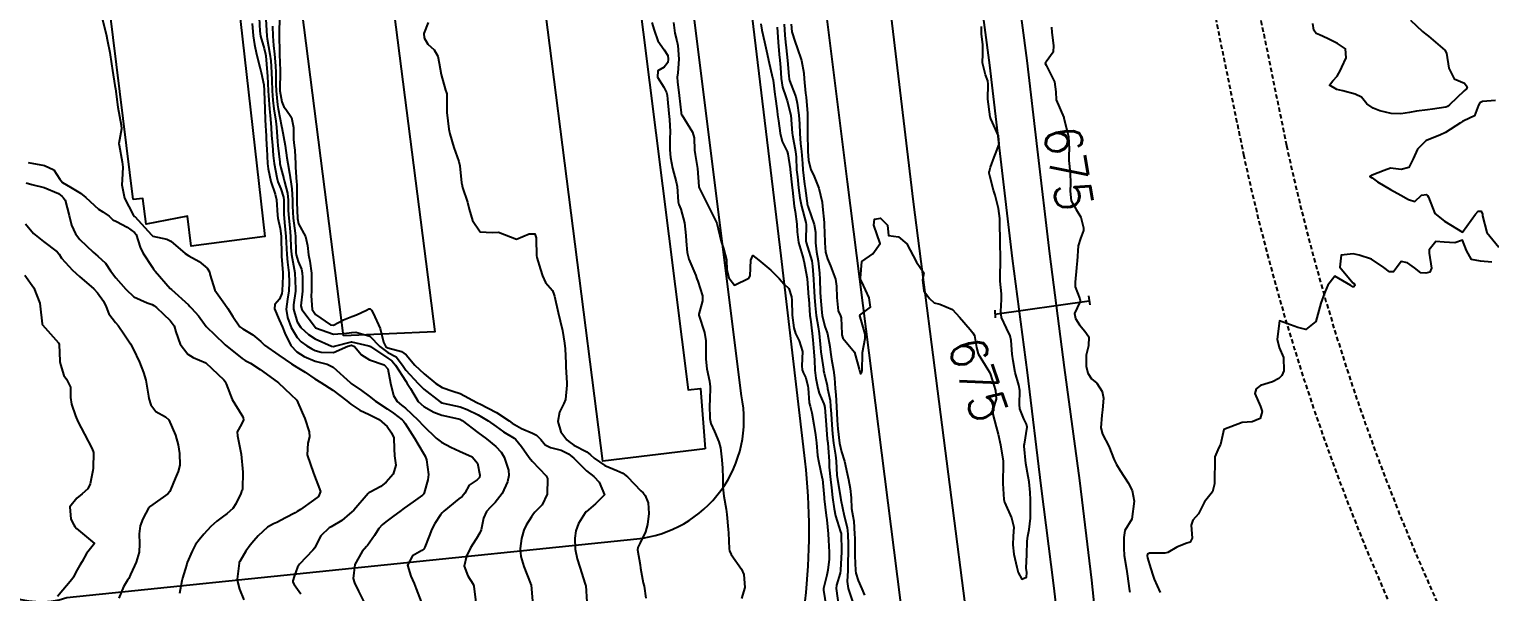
# Model space of a CAD drawing. Header units: metres. Extents: x 292545 to 299085, y 7450245 to 7463078.
# Drawn here: x 296102.1 to 296262.7, y 7455759 to 7455820.8 of the extents above; entities that cross this region are included whole.
import ezdxf
from ezdxf.enums import TextEntityAlignment as Align

# ---------------------------------------------------------------- set-up
doc = ezdxf.new("R2010")
doc.units = ezdxf.units.M
doc.linetypes.add('DASHED', pattern=[0.75, 0.5, -0.25])
for name, color, linetype in [('Cotas', 45, 'Continuous'), ('Curvas de Nivel 1m', 11, 'Continuous'), ('Curvas de Nivel 5m', 15, 'Continuous'), ('Edificações', 30, 'Continuous'), ('Linha Férrea', 20, 'Continuous'), ('Pórtico', 62, 'Continuous'), ('Vias Primárias', 230, 'Continuous'), ('Vias Secundárias', 230, 'DASHED')]:
    doc.layers.add(name, color=color, linetype=linetype)
doc.styles.add('Style-STANDARD', font='STANDARD.shx')

msp = doc.modelspace()

# ---------------------------------------------------------------- linework, layer by layer
at = {"layer": 'Curvas de Nivel 1m', "flags": 128}
for points, elevation in [([(296110.07, 7455822.17), (296110.53, 7455820.28), (296110.69, 7455819.51), (296110.93, 7455818.28), (296111.12, 7455817.03), (296111.24, 7455816.28), (296111.5, 7455814.63), (296111.55, 7455814.27), (296111.82, 7455812.27), (296112.17, 7455810.27), (296112.2, 7455809.86), (296111.94, 7455808.27), (296111.95, 7455808.09), (296112.29, 7455806.26), (296112.35, 7455805.66), (296112.29, 7455804.26), (296112.27, 7455803.72), (296112.55, 7455802.26), (296113.51, 7455800.43), (296113.66, 7455800.25), (296113.68, 7455800.23), (296115.5, 7455798.22), (296115.57, 7455798.14), (296115.65, 7455798.07), (296117.2, 7455797.76), (296117.65, 7455797.54), (296119.23, 7455796.18), (296119.63, 7455795.91), (296120.76, 7455795.29), (296121.62, 7455794.57), (296121.89, 7455794.15), (296121.97, 7455793.78), (296122.46, 7455792.14), (296123.57, 7455790.6), (296123.92, 7455790.13), (296124.45, 7455789.23), (296125.24, 7455788.11), (296125.54, 7455787.87), (296126.66, 7455787.23), (296127.52, 7455786.48), (296127.95, 7455786.08), (296129.5, 7455784.98), (296130.92, 7455784.05), (296131.49, 7455783.69), (296132.4, 7455783.11), (296133.47, 7455782.4), (296134.13, 7455782), (296135.45, 7455781.15), (296136.99, 7455779.97), (296137.44, 7455779.59), (296138.41, 7455778.93), (296139.43, 7455778.46), (296140.53, 7455777.93), (296141.41, 7455777.15), (296141.92, 7455776.44), (296142.16, 7455775.91), (296142.19, 7455774.71), (296142.22, 7455773.91), (296142.39, 7455772.88), (296142.1, 7455771.91), (296141.33, 7455771.04), (296140.72, 7455770.54), (296139.54, 7455769.94), (296139.4, 7455769.86), (296139.32, 7455769.79), (296137.75, 7455767.96), (296137.52, 7455767.74), (296137.3, 7455767.54), (296136.44, 7455766.83), (296135.27, 7455766.12), (296135.19, 7455766.08), (296135.05, 7455765.99), (296134.14, 7455765.13), (296133.56, 7455764.01), (296133.46, 7455763.8), (296133.25, 7455763.54), (296131.8, 7455762.03), (296131.58, 7455761.69), (296131.21, 7455760.64), (296131.07, 7455760.17), (296131.07, 7455760.04), (296131.2, 7455759.78), (296131.93, 7455758.76)], 687), ([(296126.57, 7455821.46), (296126.68, 7455820.09), (296126.84, 7455819.16), (296127.06, 7455818.09), (296127.46, 7455816.5), (296127.58, 7455816.08), (296127.85, 7455814.7), (296127.91, 7455814.08), (296127.91, 7455814.01), (296127.98, 7455812.08), (296127.98, 7455811.92), (296128.06, 7455810.08), (296128.07, 7455809.8), (296128.16, 7455808.08), (296128.18, 7455807.66), (296128.28, 7455806.07), (296128.34, 7455805.48), (296128.63, 7455804.07), (296129.1, 7455802.68), (296129.26, 7455802.06), (296129.35, 7455800.4), (296129.41, 7455800.06), (296129.67, 7455798.92), (296129.77, 7455798.06), (296129.77, 7455797.94), (296129.79, 7455796.06), (296129.8, 7455795.89), (296129.96, 7455794.06), (296129.97, 7455793.69), (296129.89, 7455792.06), (296129.85, 7455791.79), (296129.57, 7455791.14), (296129.08, 7455790.55), (296129.03, 7455790.07), (296129.55, 7455788.89), (296129.91, 7455788.06), (296130.18, 7455787.4), (296130.85, 7455786.05), (296131.51, 7455785.36), (296132.31, 7455784.84), (296133.5, 7455784.35), (296134.84, 7455784), (296135.49, 7455783.69), (296137.36, 7455781.97), (296137.46, 7455781.89), (296138.62, 7455781.12), (296139.45, 7455780.49), (296140.16, 7455779.93), (296141.43, 7455779.08), (296142.14, 7455778.62), (296143.07, 7455777.9), (296143.24, 7455777.72), (296143.41, 7455777.48), (296144.42, 7455775.88), (296145.38, 7455774.25), (296145.6, 7455773.87), (296145.76, 7455773.47), (296145.97, 7455771.86), (296145.9, 7455771.3), (296145.51, 7455769.87), (296145.45, 7455769.74), (296145.32, 7455769.61), (296144.3, 7455768.88), (296143.31, 7455768.17), (296143.15, 7455768.05), (296142.95, 7455767.9), (296142.01, 7455767.2), (296141.28, 7455766.67), (296140.87, 7455766.33), (296140.52, 7455765.93), (296140.03, 7455765.17), (296139.25, 7455764.07), (296139.15, 7455763.94), (296138.69, 7455763.39), (296137.86, 7455761.96), (296137.68, 7455760.44), (296137.82, 7455759.96), (296138.28, 7455759.04), (296138.81, 7455757.95)], 686), ([(296128.09, 7455821.93), (296128.19, 7455820.08), (296128.23, 7455819.76), (296128.53, 7455818.07), (296128.62, 7455817.34), (296128.7, 7455816.07), (296128.73, 7455815.21), (296128.78, 7455814.07), (296128.87, 7455813.04), (296128.97, 7455812.07), (296129.17, 7455810.71), (296129.25, 7455810.07), (296129.38, 7455808.47), (296129.42, 7455808.06), (296129.61, 7455806.2), (296129.63, 7455806.06), (296129.75, 7455805.59), (296130.06, 7455804.38), (296130.15, 7455804.05), (296130.47, 7455802.81), (296130.55, 7455802.05), (296130.55, 7455800.91), (296130.6, 7455800.05), (296130.72, 7455799), (296130.81, 7455798.05), (296130.85, 7455796.84), (296130.92, 7455796.05), (296131.2, 7455794.46), (296131.26, 7455794.04), (296131.36, 7455792.27), (296131.35, 7455792.04), (296131.11, 7455790.51), (296131.11, 7455790.04), (296131.54, 7455788.64), (296131.92, 7455788.03), (296132.77, 7455787.27), (296133.52, 7455786.8), (296135.29, 7455785.99), (296135.51, 7455785.95), (296135.65, 7455785.99), (296137.52, 7455786.45), (296139.42, 7455786.03), (296139.51, 7455785.98), (296139.58, 7455785.94), (296141.5, 7455784.65), (296141.95, 7455784.36), (296142.33, 7455783.91), (296143.47, 7455782.13), (296143.64, 7455781.89), (296144, 7455781.34), (296144.85, 7455779.88), (296145.44, 7455779.34), (296146.55, 7455778.74), (296147.42, 7455778.4), (296149.26, 7455777.98), (296149.41, 7455777.94), (296149.66, 7455777.82), (296151.4, 7455776.49), (296152.34, 7455775.79), (296153.38, 7455774.96), (296153.95, 7455774.34), (296154.29, 7455773.77), (296154.78, 7455772.33), (296154.82, 7455771.76), (296154.65, 7455771.08), (296154.06, 7455769.77), (296153.31, 7455768.78), (296152.8, 7455768.29), (296152.34, 7455767.79), (296152.02, 7455767.07), (296151.75, 7455765.8), (296151.63, 7455765.44), (296151.26, 7455764.84), (296150.83, 7455764.23), (296150.58, 7455763.81), (296150.14, 7455762.91), (296149.9, 7455761.81), (296150.3, 7455760.72), (296150.9, 7455759.8), (296150.97, 7455759.58), (296151.18, 7455757.8)], 684), ([(296128.83, 7455821.17), (296128.86, 7455820.07), (296128.94, 7455819.04), (296129.05, 7455818.07), (296129.14, 7455816.8), (296129.17, 7455816.07), (296129.18, 7455814.74), (296129.21, 7455814.07), (296129.36, 7455812.53), (296129.43, 7455812.06), (296129.8, 7455810.16), (296129.82, 7455810.08), (296129.83, 7455810.06), (296129.83, 7455810.03), (296130.2, 7455808.05), (296130.41, 7455806.7), (296130.51, 7455806.05), (296130.69, 7455804.99), (296130.84, 7455804.04), (296130.95, 7455803.28), (296131.02, 7455802.04), (296131.03, 7455801.37), (296131.1, 7455800.04), (296131.31, 7455798.39), (296131.35, 7455798.04), (296131.4, 7455796.28), (296131.42, 7455796.04), (296131.63, 7455795.3), (296132.01, 7455794.43), (296132.08, 7455794.03), (296132.1, 7455793.53), (296132.11, 7455792.03), (296131.95, 7455790.42), (296132.04, 7455790.03), (296133.53, 7455788.03), (296133.55, 7455788.01), (296135.53, 7455787.3), (296136.97, 7455787.41), (296137.53, 7455787.5), (296137.97, 7455787.51), (296139.52, 7455787.07), (296140.62, 7455785.93), (296141.51, 7455785.29), (296142.41, 7455784.81), (296143.12, 7455783.9), (296143.48, 7455783.35), (296144.83, 7455781.88), (296145.46, 7455781.25), (296147.25, 7455779.85), (296147.44, 7455779.75), (296147.58, 7455779.71), (296149.44, 7455779.3), (296150.22, 7455779.02), (296151.42, 7455778.44), (296152.53, 7455777.79), (296153.41, 7455777.15), (296154.2, 7455776.57), (296155.39, 7455775.87), (296155.55, 7455775.75), (296156.18, 7455774.94), (296157.03, 7455773.73), (296157.37, 7455773.32), (296158.91, 7455771.71), (296159.06, 7455771.43), (296159.03, 7455769.71), (296158.47, 7455768.55), (296157.68, 7455767.73), (296157.5, 7455767.53), (296157.3, 7455767.22), (296156.71, 7455766.3), (296156.44, 7455765.74), (296156.19, 7455764.82), (296156.06, 7455763.74), (296156.14, 7455762.84), (296156.46, 7455761.74), (296157.2, 7455759.88), (296157.25, 7455759.77), (296157.26, 7455759.73), (296157.42, 7455757.96)], 683), ([(296129.57, 7455822.06), (296129.54, 7455820.45), (296129.55, 7455820.06), (296129.58, 7455818.38), (296129.59, 7455818.06), (296129.65, 7455816.29), (296129.65, 7455816.06), (296129.62, 7455814.29), (296129.63, 7455814.06), (296129.83, 7455812.86), (296130.06, 7455812.29), (296130.28, 7455812.05), (296130.91, 7455811.14), (296131.12, 7455810.04), (296131.14, 7455808.69), (296131.21, 7455808.04), (296131.27, 7455807.54), (296131.34, 7455806.04), (296131.36, 7455805.65), (296131.47, 7455804.03), (296131.48, 7455803.79), (296131.5, 7455802.03), (296131.5, 7455801.83), (296131.56, 7455800.03), (296131.67, 7455799.42), (296132.43, 7455798.03), (296132.67, 7455797.05), (296132.78, 7455796.02), (296132.93, 7455795.33), (296133.09, 7455794.02), (296133.1, 7455792.5), (296133.09, 7455792.02), (296133.06, 7455791.5), (296133.19, 7455790.02), (296133.55, 7455789.45), (296135.19, 7455788.34), (296135.54, 7455788.28), (296136.64, 7455788.88), (296137.55, 7455789.26), (296138.07, 7455789.44), (296139.17, 7455789.94), (296139.42, 7455790.09), (296139.56, 7455790.08), (296139.7, 7455789.94), (296139.88, 7455789.61), (296140.64, 7455787.93), (296141.02, 7455786.43), (296141.27, 7455785.92), (296141.51, 7455785.78), (296142.99, 7455785.38), (296143.5, 7455785.03), (296144.47, 7455783.88), (296145.48, 7455782.95), (296146.79, 7455781.86), (296147.46, 7455781.45), (296148.66, 7455781.04), (296149.45, 7455780.76), (296151.29, 7455779.8), (296151.44, 7455779.72), (296151.6, 7455779.64), (296153.43, 7455778.7), (296154.84, 7455777.76), (296155.17, 7455777.52), (296155.41, 7455777.37), (296156.21, 7455776.94), (296157.4, 7455776.4), (296157.85, 7455776.18), (296158.31, 7455775.72), (296158.81, 7455775.13), (296159.38, 7455774.83), (296160.54, 7455774.53), (296161.38, 7455774.13), (296161.94, 7455773.67), (296163.35, 7455772.28), (296164.15, 7455771.65), (296164.72, 7455771.02), (296165.32, 7455769.63), (296164.32, 7455768.63), (296163.29, 7455767.77), (296163.24, 7455767.72), (296163.19, 7455767.66), (296162.48, 7455766.47), (296162.16, 7455765.67), (296162.06, 7455764.88), (296162.1, 7455763.67), (296162.31, 7455762.6), (296162.6, 7455761.67), (296163.2, 7455759.83), (296163.25, 7455759.7), (296163.26, 7455759.66), (296163.37, 7455757.85)], 682), ([(296145.94, 7455821.57), (296145.45, 7455820.35), (296145.5, 7455819.87), (296145.91, 7455819.19), (296146.6, 7455818.56), (296146.98, 7455817.85), (296147.13, 7455817.09), (296147.35, 7455815.85), (296147.85, 7455814.11), (296147.94, 7455813.84), (296147.97, 7455813.71), (296147.98, 7455811.84), (296148, 7455811.66), (296148.21, 7455809.84), (296148.3, 7455809.33), (296148.75, 7455807.83), (296149.29, 7455806.3), (296149.4, 7455805.82), (296149.6, 7455803.95), (296149.62, 7455803.82), (296149.72, 7455803.43), (296150.27, 7455801.81), (296150.45, 7455801.06), (296150.82, 7455799.81), (296151.66, 7455798.54), (296152.96, 7455798.49), (296153.66, 7455798.5), (296155.65, 7455797.75), (296157.04, 7455798.35), (296157.66, 7455798.35), (296157.81, 7455797.88), (296157.82, 7455797.73), (296157.86, 7455795.95), (296157.88, 7455795.73), (296158.3, 7455794.4), (296158.51, 7455793.72), (296158.85, 7455792.97), (296159.59, 7455792.12), (296159.76, 7455791.7), (296159.81, 7455791.47), (296160.22, 7455789.69), (296160.46, 7455788.78), (296160.71, 7455787.69), (296160.91, 7455786.3), (296160.98, 7455785.69), (296161.07, 7455784.11), (296161.08, 7455783.68), (296161.19, 7455781.96), (296161.19, 7455781.68), (296161.03, 7455780.11), (296160.86, 7455779.69), (296160.37, 7455778.74), (296160.2, 7455777.69), (296160.52, 7455776.57), (296161.17, 7455775.68), (296161.39, 7455775.49), (296161.95, 7455775.11), (296163.38, 7455774.35), (296163.77, 7455774.05), (296164.17, 7455773.65), (296165.36, 7455772.87), (296166.67, 7455772.3), (296167.35, 7455772.02), (296167.85, 7455771.6), (296169.33, 7455770.08), (296169.59, 7455769.85), (296169.81, 7455769.58), (296170.14, 7455768.75), (296170.21, 7455767.58), (296170.06, 7455766.36), (296169.83, 7455765.58), (296169.26, 7455764.36), (296169, 7455763.85), (296168.96, 7455763.59), (296169.23, 7455761.93), (296169.29, 7455761.59), (296169.59, 7455759.96), (296169.67, 7455759.58), (296169.88, 7455758.27)], 681), ([(296172.91, 7455821.55), (296173.06, 7455820.41), (296173.27, 7455819.54), (296173.4, 7455819.03), (296173.51, 7455817.54), (296173.39, 7455816.02), (296173.33, 7455815.54), (296173.36, 7455815.04), (296173.55, 7455813.54), (296173.75, 7455811.62), (296173.76, 7455811.54), (296173.82, 7455811.4), (296175, 7455809.52), (296175.17, 7455808.9), (296175.22, 7455807.52), (296175.29, 7455807.04), (296175.54, 7455805.51), (296175.7, 7455803.54), (296175.7, 7455803.51), (296175.7, 7455803.49), (296175.72, 7455803.38), (296176.67, 7455801.5), (296177.67, 7455799.49), (296178.14, 7455797.49), (296178.41, 7455796.71), (296178.73, 7455795.48), (296178.78, 7455794.32), (296178.98, 7455793.48), (296179.6, 7455792.68), (296181.21, 7455793.45), (296181.35, 7455793.7), (296181.4, 7455795.44), (296181.64, 7455795.94), (296182.3, 7455795.43), (296183.62, 7455794.35), (296184.54, 7455793.41), (296185.04, 7455792.84), (296185.59, 7455792.33), (296185.88, 7455791.39), (296185.92, 7455791.04), (296185.97, 7455789.39), (296186.13, 7455787.98), (296186.32, 7455787.39), (296186.71, 7455786.57), (296187.09, 7455785.38), (296187.03, 7455783.83), (296187.04, 7455783.38), (296187.18, 7455783.08), (296187.47, 7455782.5), (296187.68, 7455781.58), (296187.71, 7455781.37), (296187.84, 7455779.76), (296187.93, 7455779.37), (296188.13, 7455778.66), (296188.33, 7455777.36), (296188.51, 7455776.25), (296188.63, 7455775.36), (296188.76, 7455773.97), (296188.85, 7455773.36), (296189.27, 7455771.43), (296189.28, 7455771.35), (296189.34, 7455770.94), (296189.47, 7455769.35), (296189.49, 7455769.18), (296189.69, 7455767.35), (296189.76, 7455766.88), (296189.9, 7455765.34), (296189.94, 7455764.67), (296190.03, 7455763.34), (296190.01, 7455762.57), (296189.87, 7455761.34), (296189.76, 7455760.8), (296189.42, 7455759.35), (296189.41, 7455759.14), (296189.68, 7455757.34)], 679), ([(296182.53, 7455821.43), (296182.63, 7455820.74), (296182.9, 7455819.43), (296183.2, 7455818.13), (296183.37, 7455817.43), (296183.81, 7455815.47), (296183.83, 7455815.42), (296183.86, 7455815.23), (296184.07, 7455813.65), (296184.1, 7455813.42), (296184.29, 7455811.87), (296184.36, 7455811.41), (296184.47, 7455810.76), (296184.62, 7455809.41), (296184.86, 7455808.48), (296185.39, 7455807.4), (296185.49, 7455807.11), (296185.74, 7455805.49), (296185.75, 7455805.39), (296185.96, 7455803.39), (296185.98, 7455803.13), (296186.18, 7455801.39), (296186.28, 7455800.8), (296186.47, 7455799.38), (296186.51, 7455798.54), (296186.67, 7455797.38), (296187.11, 7455795.9), (296187.25, 7455795.37), (296187.6, 7455793.43), (296187.61, 7455793.37), (296187.76, 7455791.37), (296187.78, 7455791.17), (296187.91, 7455789.37), (296187.96, 7455788.95), (296188.16, 7455787.36), (296188.22, 7455786.67), (296188.33, 7455785.36), (296188.4, 7455784.46), (296188.45, 7455783.36), (296188.57, 7455782.45), (296188.78, 7455781.36), (296188.92, 7455780.82), (296189.45, 7455779.65), (296189.52, 7455779.43), (296189.53, 7455779.35), (296189.54, 7455779.25), (296189.7, 7455777.35), (296189.82, 7455775.76), (296189.87, 7455775.34), (296189.93, 7455774.8), (296190.01, 7455773.34), (296190.04, 7455772.66), (296190.16, 7455771.34), (296190.27, 7455770.41), (296190.4, 7455769.34), (296190.56, 7455768.09), (296190.71, 7455767.34), (296191.28, 7455765.56), (296191.33, 7455765.39), (296191.34, 7455765.33), (296191.38, 7455763.46), (296191.38, 7455763.33), (296191.29, 7455761.4), (296191.28, 7455761.33), (296191.22, 7455761.02), (296190.83, 7455759.71), (296190.8, 7455759.33), (296191.05, 7455757.46)], 678), ([(296184.31, 7455821.05), (296184.43, 7455819.41), (296184.54, 7455818.06), (296184.61, 7455817.41), (296184.67, 7455816.62), (296184.75, 7455815.41), (296184.91, 7455814.46), (296185.25, 7455813.4), (296185.39, 7455812.95), (296185.82, 7455811.39), (296185.97, 7455809.39), (296186, 7455809.18), (296186.32, 7455807.38), (296186.38, 7455806.77), (296186.45, 7455805.38), (296186.53, 7455804.59), (296186.67, 7455803.38), (296186.81, 7455802.28), (296186.97, 7455801.38), (296187.46, 7455799.59), (296187.5, 7455799.37), (296187.46, 7455797.57), (296187.49, 7455797.37), (296187.65, 7455796.89), (296188.12, 7455795.37), (296188.21, 7455794.78), (296188.29, 7455793.36), (296188.33, 7455792.63), (296188.42, 7455791.36), (296188.49, 7455790.44), (296188.61, 7455789.36), (296188.81, 7455788.09), (296188.91, 7455787.36), (296189.06, 7455785.81), (296189.11, 7455785.35), (296189.4, 7455783.44), (296189.41, 7455783.35), (296189.42, 7455783.28), (296189.48, 7455783.03), (296189.79, 7455781.67), (296189.85, 7455781.34), (296190.12, 7455780.01), (296190.19, 7455779.34), (296190.23, 7455778.53), (296190.32, 7455777.34), (296190.4, 7455776.33), (296190.52, 7455775.33), (296190.73, 7455773.98), (296190.79, 7455773.34), (296190.88, 7455771.8), (296190.94, 7455771.33), (296191.27, 7455769.39), (296191.28, 7455769.33), (296191.32, 7455769.07), (296191.69, 7455767.32), (296192, 7455766.04), (296192.08, 7455765.32), (296192.11, 7455764.16), (296192.11, 7455763.32), (296192.09, 7455762.18), (296192.06, 7455761.32), (296191.99, 7455760.1), (296192.11, 7455759.32), (296192.59, 7455757.9)], 677), ([(296185.07, 7455821.4), (296185.16, 7455820.17), (296185.21, 7455819.4), (296185.28, 7455818.78), (296185.46, 7455817.4), (296185.6, 7455815.66), (296185.61, 7455815.39), (296185.65, 7455815.19), (296185.86, 7455814.7), (296186.37, 7455813.38), (296186.52, 7455812.69), (296186.69, 7455811.38), (296186.75, 7455810.44), (296186.8, 7455809.38), (296186.88, 7455808.28), (296186.98, 7455807.38), (296187.08, 7455806.05), (296187.13, 7455805.38), (296187.32, 7455803.78), (296187.38, 7455803.37), (296187.66, 7455801.42), (296187.67, 7455801.37), (296187.7, 7455801.27), (296188.39, 7455799.36), (296188.52, 7455798.51), (296188.52, 7455797.36), (296188.63, 7455796.37), (296188.83, 7455795.36), (296188.97, 7455793.99), (296189, 7455793.36), (296189.03, 7455791.91), (296189.07, 7455791.36), (296189.22, 7455789.69), (296189.26, 7455789.35), (296189.54, 7455788.16), (296189.76, 7455787.57), (296189.83, 7455787.35), (296190.11, 7455785.94), (296190.19, 7455785.34), (296190.27, 7455784.57), (296190.51, 7455783.33), (296190.63, 7455782.49), (296190.68, 7455781.33), (296190.75, 7455780.62), (296190.85, 7455779.33), (296190.91, 7455777.84), (296190.94, 7455777.33), (296190.98, 7455776.9), (296191.17, 7455775.32), (296191.38, 7455774.35), (296191.72, 7455773.32), (296192.02, 7455771.99), (296192.15, 7455771.32), (296192.35, 7455770.33), (296192.43, 7455769.31), (296192.49, 7455768.13), (296192.63, 7455767.31), (296192.73, 7455766.75), (296192.82, 7455765.31), (296192.83, 7455764.87), (296192.85, 7455763.31), (296192.86, 7455762.93), (296192.92, 7455761.3), (296192.95, 7455761.03), (296193.21, 7455760.22), (296193.63, 7455759.3), (296193.9, 7455758.59)], 676), ([(296263.31, 7455813.01), (296261.85, 7455812.89), (296261.58, 7455812.75), (296261.42, 7455812.49), (296261, 7455811.32), (296259.82, 7455810.77), (296259.65, 7455810.68), (296259.43, 7455810.52), (296257.8, 7455809.47), (296257.18, 7455809.17), (296255.79, 7455808.64), (296255.63, 7455808.56), (296254.71, 7455807.65), (296254.23, 7455806.58), (296253.75, 7455805.64), (296252.93, 7455805.41), (296251.75, 7455805.54), (296251.05, 7455805.31), (296249.74, 7455804.79), (296249.49, 7455804.63), (296249.65, 7455804.54), (296249.74, 7455804.49), (296250.3, 7455804.06), (296251.73, 7455803.19), (296252.9, 7455802.6), (296253.72, 7455802.09), (296254.41, 7455801.88), (296255.15, 7455802.57), (296255.72, 7455802.64), (296255.82, 7455802.56), (296255.93, 7455802.35), (296256.61, 7455800.55), (296257.68, 7455799.73), (296259.67, 7455798.52), (296261.1, 7455800.5), (296261.37, 7455800.82), (296261.7, 7455800.83), (296261.85, 7455800.49), (296261.86, 7455800.32), (296262.34, 7455798.48), (296263.65, 7455796.86)], 674), ([(296101.96, 7455806.18), (296103.75, 7455805.84), (296104.77, 7455805.38), (296105.42, 7455804.34), (296105.73, 7455803.99), (296106.59, 7455803.46), (296107.71, 7455802.82), (296108.31, 7455802.31), (296109.69, 7455801.06), (296110.15, 7455800.76), (296110.86, 7455800.28), (296111.28, 7455799.88), (296111.67, 7455799.67), (296112.85, 7455799.08), (296113.66, 7455798.48), (296113.81, 7455798.25), (296114.25, 7455796.85), (296114.55, 7455796.24), (296115.62, 7455794.62), (296115.78, 7455794.39), (296115.91, 7455794.23), (296117.58, 7455792.34), (296117.72, 7455792.2), (296119.57, 7455790.52), (296119.74, 7455790.35), (296119.91, 7455790.17), (296120.69, 7455789.3), (296121.54, 7455788.15), (296123.51, 7455786.23), (296123.63, 7455786.13), (296125.5, 7455784.62), (296125.81, 7455784.42), (296126.4, 7455784.1), (296127.48, 7455783.42), (296129.34, 7455782.06), (296129.46, 7455781.96), (296130.83, 7455780.67), (296131.44, 7455780.08), (296131.47, 7455780.06), (296131.48, 7455780.04), (296132.08, 7455778.68), (296132.36, 7455778.03), (296132.84, 7455776.58), (296132.87, 7455776.02), (296132.7, 7455775.33), (296132.63, 7455774.02), (296133.34, 7455772.01), (296134.11, 7455770), (296133.86, 7455769.46), (296133.31, 7455769.06), (296131.88, 7455768.03), (296131.54, 7455767.79), (296131.3, 7455767.66), (296130.23, 7455767.11), (296129.28, 7455766.61), (296128.91, 7455766.43), (296128.28, 7455766.07), (296127.26, 7455765.13), (296126.77, 7455764.58), (296126.36, 7455764.1), (296125.9, 7455763.45), (296125.23, 7455762.32), (296125.16, 7455762.18), (296125.14, 7455762.11), (296124.95, 7455760.37), (296124.96, 7455760.11), (296125.19, 7455759.27), (296125.66, 7455758.11)], 688), ([(296101.73, 7455803.93), (296102.35, 7455803.75), (296103.72, 7455803.41), (296105.3, 7455802.76), (296105.7, 7455802.45), (296105.81, 7455802.34), (296106.01, 7455802.03), (296106.46, 7455800.33), (296106.71, 7455799.29), (296107.14, 7455798.33), (296107.65, 7455797.71), (296109.1, 7455796.31), (296109.63, 7455795.87), (296110.46, 7455795.12), (296111.01, 7455794.28), (296111.6, 7455793.49), (296112.7, 7455792.26), (296113.57, 7455791.42), (296115.05, 7455790.75), (296115.57, 7455790.57), (296115.78, 7455790.44), (296116.06, 7455790.22), (296116.84, 7455789.49), (296117.55, 7455788.79), (296117.99, 7455788.2), (296118.18, 7455787.54), (296118.66, 7455786.19), (296119.5, 7455785.11), (296120.08, 7455784.75), (296121.49, 7455784.16), (296123.47, 7455782.28), (296123.59, 7455782.13), (296123.74, 7455781.85), (296124.38, 7455780.12), (296125.43, 7455778.4), (296125.54, 7455778.23), (296125.6, 7455778.11), (296125.63, 7455777.89), (296125.41, 7455777.4), (296124.94, 7455776.58), (296124.98, 7455776.11), (296125.37, 7455774.11), (296125.54, 7455772.11), (296125.51, 7455770.29), (296125.47, 7455770.11), (296125.42, 7455770.01), (296125.32, 7455769.78), (296124.8, 7455768.63), (296124.45, 7455768.12), (296123.85, 7455767.57), (296123.29, 7455767.17), (296122.68, 7455766.74), (296122.03, 7455766.15), (296121.26, 7455765.31), (296120.74, 7455764.68), (296120.37, 7455764.17), (296119.97, 7455763.45), (296119.45, 7455762.18), (296119.39, 7455762.01), (296119.22, 7455761.43), (296118.92, 7455760.47), (296118.84, 7455760.18), (296118.58, 7455758.8)], 689), ([(296262.88, 7455795.23), (296261.63, 7455795.32), (296260.64, 7455795.51), (296260.1, 7455796.51), (296259.66, 7455797.63), (296258.83, 7455797.35), (296257.66, 7455797.42), (296256.73, 7455797.48), (296255.99, 7455796.56), (296255.98, 7455796.22), (296256.26, 7455794.55), (296256.06, 7455794.11), (296255.62, 7455794), (296255.09, 7455794.04), (296254.4, 7455794.58), (296253.63, 7455795.14), (296252.93, 7455795.3), (296252.39, 7455794.6), (296252.09, 7455794.14), (296251.62, 7455794.14), (296251.02, 7455794.62), (296249.64, 7455795.55), (296248.31, 7455795.98), (296247.65, 7455796.15), (296246.33, 7455795.99), (296246.17, 7455794.67), (296247.61, 7455792.95), (296247.78, 7455792.83), (296247.84, 7455792.66), (296247.73, 7455792.52), (296247.6, 7455792.49), (296247.37, 7455792.66), (296245.61, 7455793.68), (296244.85, 7455792.69), (296244.48, 7455791.81), (296244.07, 7455790.7), (296243.55, 7455788.71), (296242.43, 7455787.83), (296241.55, 7455788.04), (296239.55, 7455788.75), (296239.28, 7455786.75), (296239.52, 7455785.82), (296239.98, 7455784.75), (296240.02, 7455783.28), (296239.78, 7455782.75), (296239.48, 7455782.41), (296238.77, 7455782.05), (296237.47, 7455781.65), (296236.96, 7455781.29), (296236.83, 7455780.79), (296237.44, 7455779.35), (296237.63, 7455778.78), (296237.43, 7455778.03), (296236.53, 7455777.68), (296235.42, 7455777.6), (296233.41, 7455776.83), (296233.05, 7455775.18), (296232.86, 7455774.84), (296232.42, 7455773.8), (296232.42, 7455772.84), (296232.4, 7455771.79), (296232.39, 7455770.84), (296232.19, 7455769.98), (296231.31, 7455768.85), (296230.62, 7455767.54), (296230.03, 7455766.86), (296229.84, 7455766.31), (296229.93, 7455764.86), (296229.71, 7455764.43), (296229.26, 7455764.28), (296228.27, 7455763.88), (296227.25, 7455763.28), (296226.94, 7455763.21), (296225.25, 7455763.24), (296225.04, 7455763.13), (296225, 7455762.92), (296225.02, 7455762.71), (296225.23, 7455761.96), (296225.56, 7455760.92), (296225.76, 7455760.37), (296226.41, 7455758.91)], 674), ([(296101.6, 7455793.78), (296102.58, 7455792.38), (296103.23, 7455790.7), (296103.29, 7455790.37), (296103.48, 7455788.43), (296103.5, 7455788.37), (296103.54, 7455788.32), (296105.29, 7455786.34), (296105.35, 7455786.18), (296105.44, 7455784.34), (296105.45, 7455784.29), (296105.49, 7455783.98), (296105.87, 7455782.74), (296106.16, 7455782.34), (296106.6, 7455781.48), (296106.62, 7455780.33), (296106.71, 7455779.61), (296107.14, 7455778.32), (296107.41, 7455777.69), (296108.14, 7455776.31), (296109, 7455774.68), (296109.12, 7455774.3), (296109.09, 7455772.57), (296109.06, 7455772.3), (296108.77, 7455770.86), (296108.5, 7455770.31), (296107.9, 7455769.73), (296107.31, 7455769.28), (296106.55, 7455768.33), (296106.66, 7455766.95), (296106.99, 7455766.32), (296107.1, 7455766.15), (296107.27, 7455765.95), (296109.25, 7455764.3), (296108.38, 7455763.17), (296107.88, 7455762.31), (296107.64, 7455761.9), (296107.21, 7455761.12), (296106.94, 7455760.59), (296106.75, 7455760.33), (296105.18, 7455758.44)], 691)]:
    msp.add_lwpolyline(points, dxfattribs=dict(at, elevation=elevation))
at = {"layer": 'Curvas de Nivel 5m', "flags": 128}
for points, elevation in [([(296127.34, 7455822.09), (296127.41, 7455820.6), (296127.49, 7455820.08), (296127.9, 7455818.71), (296128.05, 7455818.08), (296128.08, 7455817.89), (296128.24, 7455816.08), (296128.27, 7455815.68), (296128.35, 7455814.07), (296128.38, 7455813.53), (296128.49, 7455812.07), (296128.56, 7455811.33), (296128.66, 7455810.07), (296128.72, 7455809.14), (296128.8, 7455808.07), (296128.88, 7455806.95), (296128.99, 7455806.07), (296129.28, 7455804.52), (296129.41, 7455804.06), (296129.72, 7455803.27), (296130.03, 7455802.38), (296130.07, 7455802.05), (296130.08, 7455800.45), (296130.1, 7455800.05), (296130.15, 7455799.58), (296130.28, 7455798.05), (296130.31, 7455797.39), (296130.38, 7455796.05), (296130.48, 7455795.2), (296130.61, 7455794.05), (296130.65, 7455792.99), (296130.61, 7455792.05), (296130.46, 7455791.16), (296130.32, 7455790.05), (296130.46, 7455789.14), (296130.88, 7455788.05), (296131.52, 7455786.92), (296131.96, 7455786.47), (296132.6, 7455786.02), (296133.16, 7455785.67), (296133.51, 7455785.52), (296134.17, 7455785.34), (296135.51, 7455785.29), (296137.11, 7455785.97), (296137.51, 7455786.08), (296137.84, 7455785.96), (296138.59, 7455785.04), (296139.5, 7455784.48), (296141.09, 7455783.92), (296141.49, 7455783.48), (296141.78, 7455781.92), (296142.11, 7455780.57), (296142.51, 7455779.9), (296143.02, 7455779.48), (296143.43, 7455779.17), (296144.8, 7455777.88), (296145.41, 7455777.24), (296146.81, 7455775.86), (296147.39, 7455775.43), (296148.42, 7455774.87), (296149.38, 7455774.42), (296150.77, 7455773.81), (296151.36, 7455773.12), (296151.63, 7455771.8), (296151.59, 7455771.55), (296151.34, 7455771.28), (296150.43, 7455770.71), (296149.96, 7455769.81), (296149.67, 7455769.47), (296149.32, 7455769.2), (296147.65, 7455767.84), (296147.48, 7455767.67), (296147.3, 7455767.42), (296146.66, 7455766.48), (296146.33, 7455765.86), (296146.03, 7455765.1), (296145.55, 7455763.87), (296145.44, 7455763.68), (296145.25, 7455763.51), (296144.21, 7455762.92), (296143.65, 7455761.89), (296144.02, 7455760.69), (296144.4, 7455759.88), (296144.63, 7455759.31), (296145.18, 7455757.87)], 685), ([(296170.54, 7455821.57), (296170.79, 7455820.71), (296171.18, 7455819.57), (296171.9, 7455818.56), (296172.28, 7455817.93), (296172.34, 7455817.55), (296172.27, 7455817.17), (296171.88, 7455816.65), (296171.2, 7455816.24), (296171.14, 7455815.57), (296171.85, 7455814.46), (296172.15, 7455813.86), (296172.22, 7455813.56), (296172.24, 7455813.15), (296172.39, 7455811.55), (296172.48, 7455810.89), (296172.54, 7455809.55), (296172.51, 7455808.83), (296172.51, 7455807.55), (296172.58, 7455806.74), (296172.79, 7455805.55), (296173.21, 7455804.06), (296173.32, 7455803.54), (296173.41, 7455801.84), (296173.48, 7455801.54), (296173.7, 7455801.03), (296174.11, 7455799.53), (296174.27, 7455798.14), (296174.3, 7455797.53), (296174.41, 7455796.29), (296174.61, 7455795.53), (296175.38, 7455793.74), (296175.44, 7455793.51), (296175.48, 7455793.39), (296175.6, 7455793.13), (296176.1, 7455791.5), (296176.11, 7455790.97), (296175.68, 7455789.51), (296175.69, 7455789.38), (296176.31, 7455787.5), (296176.45, 7455786.57), (296176.45, 7455785.5), (296176.46, 7455784.54), (296176.56, 7455783.5), (296176.85, 7455782.12), (296176.93, 7455781.5), (296176.89, 7455780.06), (296176.85, 7455779.5), (296176.9, 7455778.02), (296177, 7455777.49), (296177.4, 7455776.59), (296177.91, 7455775.48), (296178.08, 7455774.79), (296178.21, 7455773.48), (296178.29, 7455772.55), (296178.32, 7455771.48), (296178.32, 7455770.49), (296178.43, 7455769.48), (296178.71, 7455768.06), (296178.78, 7455767.48), (296178.91, 7455765.84), (296178.95, 7455765.47), (296179.03, 7455763.7), (296179.06, 7455763.47), (296179.25, 7455763.08), (296180.39, 7455761.45), (296180.64, 7455760.87), (296180.74, 7455759.45), (296180.39, 7455758.25)], 680), ([(296185.84, 7455821.39), (296185.93, 7455820.54), (296186.27, 7455819.39), (296186.52, 7455818.77), (296187, 7455817.38), (296187.24, 7455816), (296187.29, 7455815.38), (296187.44, 7455813.78), (296187.49, 7455813.37), (296187.64, 7455811.55), (296187.65, 7455811.37), (296187.65, 7455809.52), (296187.65, 7455809.37), (296187.67, 7455807.47), (296187.68, 7455807.37), (296187.76, 7455806.43), (296188.02, 7455805.37), (296188.29, 7455804.81), (296188.9, 7455803.36), (296189.24, 7455801.82), (296189.29, 7455801.35), (296189.46, 7455799.57), (296189.47, 7455799.35), (296189.56, 7455797.45), (296189.56, 7455797.35), (296189.64, 7455796.33), (296189.86, 7455795.57), (296189.97, 7455795.34), (296190.16, 7455794.81), (296190.71, 7455793.33), (296190.85, 7455792.59), (296190.88, 7455791.33), (296191.03, 7455789.86), (296191.27, 7455789.32), (296191.33, 7455789.1), (296191.42, 7455787.32), (296191.42, 7455787.21), (296191.53, 7455786.86), (296192.82, 7455785.31), (296193.34, 7455783.44), (296193.35, 7455783.3), (296193.48, 7455782.93), (296193.63, 7455783.15), (296193.65, 7455783.3), (296193.68, 7455785.13), (296193.7, 7455785.3), (296194, 7455786.82), (296193.99, 7455787.3), (296193.55, 7455788.85), (296193.41, 7455789.3), (296193.43, 7455789.43), (296193.56, 7455789.5), (296194.58, 7455790.28), (296194.42, 7455791.29), (296193.6, 7455793.04), (296193.48, 7455793.3), (296193.46, 7455793.45), (296193.63, 7455795.3), (296194.81, 7455796.12), (296195.65, 7455797.28), (296194.95, 7455799.29), (296195.02, 7455799.95), (296195.68, 7455800.05), (296196.43, 7455799.27), (296196.54, 7455798.14), (296197.66, 7455798), (296198.58, 7455797.24), (296199.63, 7455795.23), (296200.45, 7455794.05), (296200.3, 7455793.22), (296200.42, 7455792.05), (296201.05, 7455791.21), (296201.58, 7455790.76), (296202.18, 7455790.59), (296203.57, 7455790.01), (296204.36, 7455789.17), (296205.54, 7455787.81), (296205.84, 7455787.46), (296205.99, 7455787.15), (296206.22, 7455785.85), (296206.42, 7455785.15), (296207.49, 7455783.42), (296207.66, 7455783.13), (296207.75, 7455782.85), (296208.33, 7455781.12), (296208.4, 7455780.16), (296208.06, 7455779.12), (296208.03, 7455778.52), (296208.39, 7455777.12), (296208.6, 7455776.32), (296208.88, 7455775.12), (296209.16, 7455773.32), (296209.17, 7455773.11), (296209.17, 7455772.92), (296209.13, 7455771.11), (296209.13, 7455770.9), (296209.24, 7455769.11), (296209.32, 7455768.83), (296210.07, 7455767.1), (296210.32, 7455766.07), (296210.27, 7455765.1), (296210.21, 7455764.15), (296210.33, 7455763.1), (296210.65, 7455761.67), (296210.82, 7455761.09), (296211.22, 7455760.36), (296211.73, 7455760.57), (296211.75, 7455761.08), (296211.7, 7455761.56), (296211.76, 7455763.08), (296211.81, 7455764.54), (296211.86, 7455765.08), (296212.02, 7455765.81), (296212.17, 7455767.08), (296212.15, 7455767.93), (296212.16, 7455769.08), (296212.14, 7455769.89), (296212, 7455771.08), (296211.91, 7455771.64), (296211.65, 7455773.09), (296211.48, 7455775), (296211.48, 7455775.09), (296211.5, 7455775.19), (296211.78, 7455777.08), (296211.74, 7455777.41), (296211.42, 7455778.01), (296210.99, 7455779.09), (296210.96, 7455779.58), (296210.98, 7455781.09), (296210.87, 7455781.7), (296210.48, 7455783.1), (296210.25, 7455784.36), (296210.15, 7455785.1), (296210.03, 7455786.6), (296209.94, 7455787.11), (296209.54, 7455787.97), (296208.98, 7455789.12), (296208.89, 7455789.79), (296208.99, 7455791.12), (296208.97, 7455791.74), (296208.82, 7455793.12), (296208.82, 7455793.91), (296208.88, 7455795.12), (296208.86, 7455795.89), (296208.81, 7455797.12), (296208.81, 7455797.97), (296208.8, 7455799.12), (296208.79, 7455800.01), (296208.66, 7455801.12), (296208.26, 7455802.58), (296208.11, 7455803.13), (296207.74, 7455804.55), (296207.63, 7455805.02), (296207.63, 7455805.13), (296207.64, 7455805.23), (296207.75, 7455805.67), (296208.15, 7455806.75), (296208.31, 7455807.12), (296208.7, 7455808.2), (296208.63, 7455809.12), (296207.81, 7455810.99), (296207.77, 7455811.09), (296207.76, 7455811.13), (296207.74, 7455811.2), (296207.46, 7455813.14), (296207.52, 7455814.8), (296207.47, 7455815.14), (296207.2, 7455815.81), (296206.87, 7455817.14), (296206.91, 7455818.14), (296206.94, 7455819.14), (296206.79, 7455820.28), (296206.76, 7455821.14)], 675), ([(296214.46, 7455821.05), (296214.51, 7455820.47), (296214.68, 7455819.05), (296214.64, 7455818.31), (296213.89, 7455817.23), (296213.8, 7455817.16), (296213.78, 7455817.06), (296213.89, 7455816.89), (296214.79, 7455815.05), (296214.95, 7455813.95), (296215, 7455813.05), (296215.81, 7455811.13), (296215.84, 7455811.04), (296216.24, 7455809.47), (296216.34, 7455809.03), (296216.4, 7455807.65), (296216.37, 7455807.03), (296216.39, 7455806.4), (296216.54, 7455805.03), (296216.56, 7455803.86), (296216.51, 7455803.03), (296216.65, 7455801.96), (296217.19, 7455801.02), (296217.69, 7455800.15), (296218, 7455799.01), (296217.99, 7455798.69), (296217.66, 7455797.82), (296217.39, 7455797.01), (296217.3, 7455795.34), (296217.27, 7455795.02), (296217.21, 7455794.61), (296217.07, 7455793.02), (296217.09, 7455792.51), (296217.58, 7455791.2), (296217.64, 7455791.01), (296217.63, 7455790.96), (296217.58, 7455790.83), (296217, 7455789.58), (296217.1, 7455789.02), (296217.55, 7455788.33), (296218.15, 7455787.62), (296218.59, 7455787), (296218.53, 7455786.01), (296218.27, 7455785.01), (296218.28, 7455783.79), (296218.46, 7455783.01), (296218.88, 7455782.4), (296219.47, 7455781.91), (296220.06, 7455780.98), (296220.18, 7455780.26), (296220.09, 7455778.98), (296220.02, 7455778.39), (296219.89, 7455776.99), (296220.07, 7455776.32), (296220.77, 7455774.98), (296221.37, 7455773.49), (296221.61, 7455772.97), (296222.02, 7455772.3), (296222.91, 7455770.95), (296223.33, 7455770.12), (296223.55, 7455768.95), (296223.29, 7455766.95), (296222.53, 7455765.71), (296222.42, 7455764.96), (296222.42, 7455763.79), (296222.46, 7455762.96), (296222.71, 7455761.48), (296222.8, 7455760.95), (296223.06, 7455759.09), (296223.08, 7455758.95)], 675), ([(296253.95, 7455821.84), (296255.28, 7455820.57), (296255.64, 7455820.27), (296255.93, 7455820.05), (296257.71, 7455818.54), (296257.91, 7455818.19), (296258.16, 7455816.54), (296258.74, 7455815.39), (296259.87, 7455814.89), (296260.19, 7455814.51), (296260.1, 7455814.27), (296259.86, 7455814.06), (296258.24, 7455812.53), (296258.03, 7455812.34), (296257.84, 7455812.25), (296256.35, 7455812.04), (296255.83, 7455811.98), (296254.6, 7455811.81), (296253.83, 7455811.68), (296252.9, 7455811.52), (296251.83, 7455811.55), (296250.59, 7455811.86), (296249.84, 7455812.15), (296249.14, 7455812.64), (296248.54, 7455813.34), (296247.85, 7455813.7), (296246.49, 7455814.04), (296245.86, 7455814.21), (296245.03, 7455814.69), (296245.4, 7455815.16), (296245.87, 7455815.66), (296246.24, 7455816.31), (296246.41, 7455816.67), (296246.87, 7455817.7), (296246.79, 7455818.67), (296245.92, 7455819.26), (296244.82, 7455819.8), (296243.93, 7455820.2), (296243.59, 7455820.36), (296243.31, 7455820.71), (296243.21, 7455821.45)], 675), ([(296101.67, 7455799.43), (296102.54, 7455798.38), (296103.65, 7455797.49), (296105.15, 7455796.35), (296105.37, 7455796.09), (296105.63, 7455795.66), (296106.81, 7455794.33), (296107.6, 7455793.63), (296109.17, 7455792.3), (296109.58, 7455791.85), (296110.22, 7455790.94), (296110.54, 7455790.29), (296110.82, 7455789.55), (296111.55, 7455788.59), (296111.84, 7455788.27), (296112.54, 7455787.24), (296113.19, 7455786.25), (296113.51, 7455785.7), (296114.19, 7455784.24), (296114.63, 7455783.09), (296114.88, 7455782.24), (296115.19, 7455780.49), (296115.23, 7455780.23), (296115.44, 7455779.53), (296115.98, 7455778.78), (296117.04, 7455778.21), (296117.42, 7455777.88), (296118.15, 7455776.19), (296118.43, 7455775.14), (296118.59, 7455774.19), (296118.64, 7455772.91), (296118.46, 7455772.19), (296118.11, 7455771.42), (296117.62, 7455770.2), (296117.53, 7455769.99), (296117.32, 7455769.73), (296115.67, 7455768.59), (296115.3, 7455768.32), (296115.25, 7455768.28), (296115.22, 7455768.23), (296114.55, 7455766.98), (296114.27, 7455766.24), (296114.15, 7455765.36), (296114.19, 7455764.24), (296114.15, 7455763.34), (296113.84, 7455762.24), (296113.65, 7455761.82), (296113.21, 7455760.87), (296113.01, 7455760.45), (296112.89, 7455760.25), (296112.45, 7455759.52), (296111.94, 7455758.27)], 690)]:
    msp.add_lwpolyline(points, dxfattribs=dict(at, elevation=elevation))
at = {"layer": 'Edificações'}
for points in [[(296176.4, 7455774.71), (296165.15, 7455773.35), (296152.11, 7455875.68), (296162.47, 7455877.05), (296174.53, 7455781.17), (296175.87, 7455781.31)], [(296113.48, 7455802.12), (296105.77, 7455864.76), (296117.61, 7455866.02), (296120.16, 7455847.02), (296122.39, 7455847.29), (296127.96, 7455798.05), (296119.88, 7455796.98), (296119.47, 7455800.27), (296114.92, 7455799.39), (296114.55, 7455802.22)], [(296136.62, 7455787.1), (296126.83, 7455863.87), (296136.72, 7455865.17), (296146.66, 7455787.56)]]:
    msp.add_lwpolyline(points, close=True, dxfattribs=at)
at = {"layer": 'Linha Férrea', "linetype": 'Continuous'}
for points in [[(296192.87, 7455936.44), (296194.52, 7455923.57), (296196.88, 7455903.91), (296197.67, 7455897.09), (296198.79, 7455887.46), (296200.19, 7455876.06), (296201.49, 7455865.99), (296202.58, 7455857.18), (296203.85, 7455846.91), (296204.64, 7455840.15), (296206.09, 7455828.78), (296207.66, 7455816.88), (296208.79, 7455807.17), (296210.16, 7455795.61), (296211.78, 7455783.1), (296213.31, 7455770.63), (296214.7, 7455759.67), (296215.84, 7455749.95)], [(296219.96, 7455749.95), (296218.9, 7455760.24), (296217.58, 7455771.21), (296215.91, 7455783.62), (296214.29, 7455796.12), (296212.93, 7455807.65), (296211.79, 7455817.39), (296210.23, 7455829.31), (296208.78, 7455840.66), (296208.02, 7455847.4), (296206.72, 7455857.7), (296205.62, 7455866.51), (296204.33, 7455876.58), (296202.93, 7455887.95), (296201.81, 7455897.57), (296201.02, 7455904.4), (296198.66, 7455924.08)]]:
    msp.add_lwpolyline(points, dxfattribs=at)
at = {"layer": 'Pórtico'}
for points in [[(296208.25, 7455789.51), (296218.61, 7455790.97)], [(296218.54, 7455791.5), (296218.67, 7455790.53)], [(296208.23, 7455789.95), (296208.27, 7455789.08)]]:
    msp.add_lwpolyline(points, dxfattribs=at)
at = {"layer": 'Vias Primárias'}
for points in [[(296230.8, 7455552.8), (296227.14, 7455578.69), (296222.95, 7455609.32), (296218.46, 7455647.11), (296214.42, 7455680.72), (296209.77, 7455718.05), (296205.97, 7455749.95), (296199.3, 7455801.85), (296192.4, 7455859.6), (296184.77, 7455921.99), (296178.23, 7455973.07), (296171.21, 7456030), (296164.9, 7456077.72), (296158.11, 7456131.33), (296147.39, 7456202.07), (296138.1, 7456253.03), (296131.08, 7456300.18), (296126.28, 7456345.75, -0.455486), (296128.75, 7456349.38, 0.018439), (296147.21, 7456352.41, 0.117824), (296175.42, 7456360.42), (296216.24, 7456374.74), (296257.33, 7456386.86), (296335.17, 7456409.96)], [(296198.9, 7455749.95), (296192.03, 7455804.06), (296184.65, 7455863.32), (296178.28, 7455917), (296167.32, 7455999.49, 0.45956)], [(296021.04, 7455943.55), (296047.14, 7455879.01), (296075.49, 7455809.55), (296094.97, 7455763.44, 0.390194), (296106.2, 7455758.33), (296168.86, 7455764.79, 0.444179), (296180.38, 7455780.53), (296167.26, 7455885.44), (296174.02, 7455884.63), (296184.71, 7455795.91), (296187.34, 7455773.35, -0.058124), (296187.34, 7455757.94, 0.043129)]]:
    msp.add_lwpolyline(points, format="xyb", dxfattribs=at)
at = {"layer": 'Vias Secundárias'}
for points in [[(296356.19, 7455749.95), (296361.95, 7455725.84, -0.366474), (296352.76, 7455707.65, -0.129366), (296337.33, 7455705.43), (296287.79, 7455706.64, -0.11299), (296240.31, 7455808.05, -0.000154), (296229.25, 7455862.19, -0.091331), (296222.71, 7455932.72, 0.051039), (296215.28, 7455996.09, -0.021235), (296209.04, 7456085.94, 0.00989), (296201.54, 7456168.07)], [(296337.21, 7455700.6), (296285.4, 7455701.87, -0.115287), (296235.58, 7455807.06, -0.000153), (296224.56, 7455861.05, -0.090785), (296217.88, 7455932.9, 0.051045), (296210.51, 7455995.29, 0.025808), (296199.91, 7456085.7, 0.028859), (296188.69, 7456165.64, 0.009877)]]:
    msp.add_lwpolyline(points, format="xyb", dxfattribs=at)

# ---------------------------------------------------------------- texts
at = {"layer": 'Cotas', "style": 'Style-STANDARD'}
for rotation, p in [(279.9115, (296216.34, 7455805.55, 675)), (288.7832, (296206.41, 7455782.34, 675))]:
    msp.add_text('675', height=4, rotation=rotation, dxfattribs=at).set_placement(p, align=Align.MIDDLE_CENTER)

doc.saveas('drawing.dxf')
